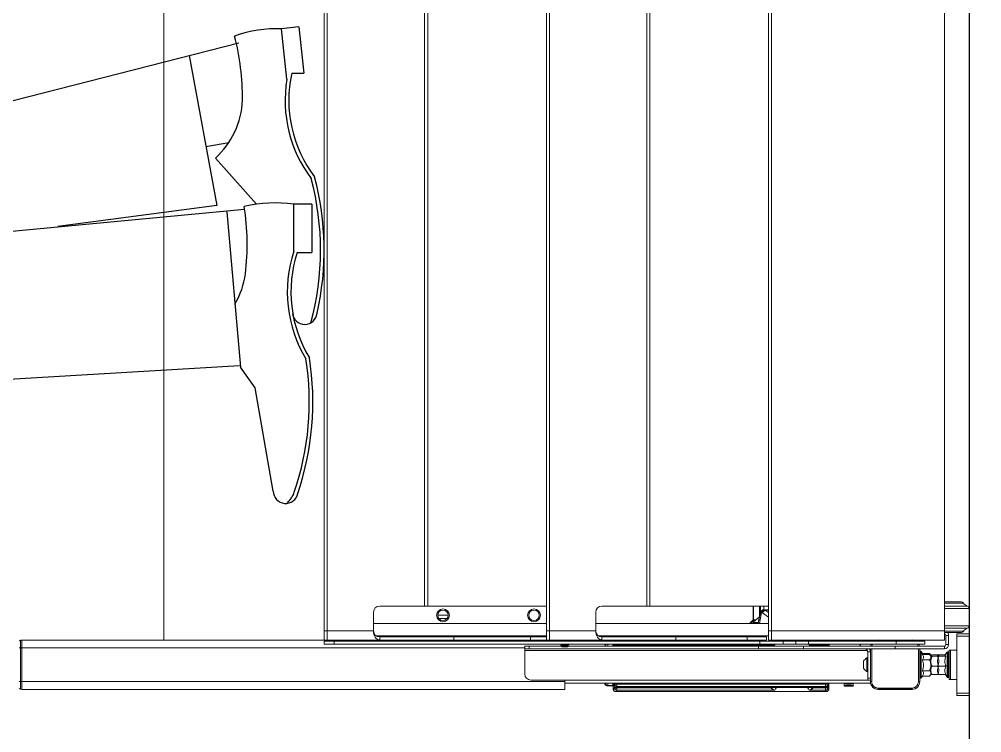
# Model space of a CAD drawing. Header units: millimetres. Extents: x -677815 to 476396, y -125373 to 39000.
# Drawn here: x 454062 to 455053, y -28846 to -28112 of the extents above; entities that cross this region are included whole.
import ezdxf

# ---------------------------------------------------------------- set-up
doc = ezdxf.new("R2010")
doc.units = ezdxf.units.MM
doc.layers.add('AM_BOR', color=4, linetype='Continuous', lineweight=25)
doc.layers.add('Xref Rapid Pick$0$AM_BOR', color=4, linetype='Continuous', lineweight=25)
doc.layers.add('Xref Rapid Pick$0$RCD_DETAILS', color=55, linetype='Continuous')

# ---------------------------------------------------------------- blocks, each defined once
blk = doc.blocks.new('Xref Rapid Pick$0$RP')
at = {"linetype": 'Continuous', "lineweight": 15}
for p, q in [((-457.57, 951.57), (-457.64, 950.23)), ((-449.69, 951.57), (-457.57, 951.57)), ((-449.69, 951.57), (-449.69, 952.77)), ((-449.69, 951.57), (-449.69, 950.23)), ((-414.73, 951.57), (-449.69, 951.57)), ((-414.73, 951.57), (-414.73, 952.77)), ((-414.73, 951.57), (-414.73, 950.23)), ((-406.86, 951.57), (-414.73, 951.57)), ((-406.86, 951.57), (-406.79, 950.23)), ((-457.64, 950.23), (-449.69, 950.23)), ((-457.64, 390.9), (-457.64, 950.23)), ((-449.69, 950.23), (-414.73, 950.23)), ((-449.69, 390.9), (-449.69, 950.23)), ((-414.73, 950.23), (-406.79, 950.23)), ((-414.73, 432.21), (-414.73, 950.23)), ((-406.79, 638.78), (-406.79, 950.23)), ((-406.79, 804.04), (406.79, 804.04)), ((-411.24, 638.78), (-408.06, 638.78)), ((-411.24, 628.61), (-411.24, 638.78)), ((-408.06, 638.78), (-408.06, 628.61)), ((-406.79, 635.6), (-406.79, 638.78)), ((-406.79, 638.78), (-397.25, 638.78)), ((-406.79, 635.6), (-397.25, 635.6)), ((-406.79, 581.58), (-406.79, 635.6)), ((-397.25, 638.78), (-397.25, 635.6)), ((-397.25, 638.78), (397.25, 638.78)), ((-397.25, 635.6), (-397.25, 587.93)), ((397.25, 635.6), (-397.25, 635.6)), ((-408.06, 628.61), (-411.24, 628.61)), ((-411.24, 628.61), (-411.24, 190.2)), ((-408.06, 628.61), (-408.06, 190.2)), ((-402.34, 585.39), (-402.34, 409.96)), ((-378.18, 587.93), (-397.25, 587.93)), ((-389.63, 587.93), (-389.63, 409.96)), ((-403.61, 581.58), (-406.79, 581.58)), ((-406.79, 505.31), (-406.79, 581.58)), ((-403.61, 505.31), (-403.61, 581.58)), ((-371.83, 535.29), (-371.83, 581.58)), ((371.83, 535.29), (-371.83, 535.29)), ((-371.83, 532.03), (-371.83, 535.29)), ((371.83, 532.03), (-371.83, 532.03)), ((-371.83, 409.96), (-371.83, 532.03)), ((-384.54, 520.75), (-384.54, 512.11)), ((-381.36, 521.79), (-381.36, 511.07)), ((-403.61, 505.31), (-406.79, 505.31)), ((-406.79, 505.31), (-406.79, 426.36)), ((-403.61, 505.31), (-403.61, 426.36)), ((-441.75, 432.21), (-417.48, 432.21)), ((-415.89, 432.21), (-417.48, 432.21)), ((-417.48, 432.21), (-417.48, 79.49)), ((-415.89, 432.21), (-413.14, 432.21)), ((-415.89, 432.21), (-415.89, 427.65)), ((-415.89, 427.65), (-413.14, 427.65)), ((-415.89, 427.65), (-415.89, 191.52)), ((-413.14, 432.21), (-413.14, 427.65)), ((-413.14, 427.65), (-413.14, 394.29)), ((-406.79, 426.36), (-403.61, 426.36)), ((-406.79, 409.96), (-406.79, 426.36)), ((-403.61, 426.36), (-403.61, 409.96)), ((-448.1, 79.02), (-448.1, 425.85)), ((-406.79, 406.79), (-406.79, 409.96)), ((-406.79, 409.96), (-397.25, 409.96)), ((-397.25, 406.79), (-406.79, 406.79)), ((-406.79, 352.76), (-406.79, 406.79)), ((-397.25, 409.96), (-397.25, 406.79)), ((-397.25, 409.96), (397.25, 409.96)), ((-397.25, 406.79), (397.25, 406.79)), ((-397.25, 406.79), (-397.25, 359.12)), ((-406.79, 402.02), (-408.06, 402.02)), ((-449.69, 390.9), (-457.64, 390.9)), ((-451.28, 390.9), (-451.28, 76.27)), ((-448.1, 390.9), (-449.69, 390.9)), ((-413.3, 394.29), (-413.78, 393.81)), ((-413.78, 387.98), (-413.78, 393.81)), ((-413.78, 387.98), (-413.66, 387.86)), ((-413.64, 387.88), (-413.56, 387.8)), ((-413.64, 387.88), (-413.64, 387.88)), ((-413.58, 387.78), (-412.86, 387.06)), ((-413.05, 393.93), (-413.24, 394.27)), ((-413.14, 387.35), (-413.14, 191.52)), ((-412.9, 393.95), (-413.06, 393.95)), ((-412.19, 394.87), (-412.37, 394.87)), ((-412.37, 387.84), (-412.19, 387.84)), ((-411.66, 386.92), (-411.48, 386.92)), ((-411.48, 393.95), (-411.65, 393.95)), ((-408.06, 379.77), (-406.79, 379.77)), ((-378.18, 359.12), (-397.25, 359.12)), ((-389.63, 359.12), (-389.63, 181.15)), ((-453.83, 342.18), (-453.83, 347.16)), ((-413.22, 349.09), (-412.25, 348.92)), ((-403.61, 352.76), (-406.79, 352.76)), ((-406.79, 276.49), (-406.79, 352.76)), ((-403.61, 276.49), (-403.61, 352.76)), ((-402.34, 356.57), (-402.34, 181.15)), ((-371.83, 306.48), (-371.83, 352.76)), ((-459.84, 121.64), (-459.84, 338.5)), ((-458.51, 174.72), (-458.51, 337.28)), ((-457.46, 341.07), (-454.67, 341.28)), ((-456.19, 337.26), (-456.17, 337.26)), ((-456.17, 337.26), (-455.73, 337.28)), ((-456.17, 178.71), (-456.17, 337.26)), ((-456.13, 339.84), (-454.83, 339.89)), ((-455.73, 338.03), (-455.73, 122.16)), ((-454.58, 122.41), (-454.58, 337.26)), ((-453.83, 342.18), (-453.85, 342.07)), ((-453.73, 346.49), (-453.73, 341.18)), ((-452.34, 339.74), (-453.37, 340.44)), ((-452.34, 339.74), (-452.95, 339.6)), ((-452.34, 339.74), (-451.28, 339.82)), ((-451.28, 337.34), (-452.34, 337.26)), ((-452.34, 122.41), (-452.34, 337.26)), ((-413.14, 339.93), (-412.08, 339.84)), ((-413.14, 337.36), (-412.08, 337.28)), ((-412.08, 339.84), (-411.24, 340.4)), ((-412.08, 339.84), (-411.24, 339.58)), ((-412.08, 174.72), (-412.08, 337.28)), ((-411.8, 341.43), (-411.24, 341.36)), ((-408.06, 341.16), (-407.83, 341.14)), ((-407.83, 341.14), (-408.06, 340.91)), ((-408.06, 325.97), (-406.79, 310.97)), ((371.83, 306.48), (-371.83, 306.48)), ((-371.83, 303.22), (-371.83, 306.48)), ((371.83, 303.22), (-371.83, 303.22)), ((-371.83, 181.15), (-371.83, 303.22)), ((-403.61, 276.49), (-406.79, 276.49)), ((-406.79, 276.49), (-406.79, 202.98)), ((-403.61, 276.49), (-403.61, 202.98)), ((-408.06, 199.33), (-406.79, 199.33)), ((-408.06, 198.43), (-406.79, 198.43)), ((-406.79, 202.98), (-403.61, 202.98)), ((-406.79, 183.11), (-406.79, 202.98)), ((-403.61, 202.98), (-403.61, 183.11)), ((-389.63, 200.63), (-385.86, 196.86)), ((-386.61, 196.76), (-389.63, 199.75)), ((-415.89, 191.52), (-413.14, 191.52)), ((-415.89, 191.52), (-415.89, 145.23)), ((-413.14, 191.52), (-413.14, 145.23)), ((-411.24, 190.2), (-408.06, 190.2)), ((-411.24, 166.05), (-411.24, 190.2)), ((-408.06, 196.61), (-406.79, 196.61)), ((-407.97, 194.76), (-408.06, 194.76)), ((-407.97, 190.87), (-408.06, 190.87)), ((-408.06, 190.2), (-408.06, 166.05)), ((-408.06, 190.01), (-408.06, 189.91)), ((-406.79, 189.87), (-408.06, 190.01)), ((-407.97, 194.76), (-407.97, 190.87)), ((-407.97, 194.76), (-406.79, 194.76)), ((-407.97, 190.87), (-406.79, 190.73)), ((-402.34, 194.76), (-403.61, 194.76)), ((-388.82, 196.86), (-389.63, 196.86)), ((-388.82, 196.65), (-389.63, 196.65)), ((-389.63, 191.84), (-388.82, 191.72)), ((-389.63, 191.75), (-378.55, 189.59)), ((-389.63, 190.38), (-378.54, 188.22)), ((-388.82, 196.65), (-388.82, 196.86)), ((-388.82, 191.72), (-388.82, 196.65)), ((-388.09, 196.65), (-382.95, 190.52)), ((-387.42, 195.84), (-386.74, 196.65)), ((-386.02, 196.65), (-386.02, 196.86)), ((-371.83, 196.86), (-386.02, 196.86)), ((-386.02, 196.65), (-386.02, 194.17)), ((-371.83, 196.65), (-386.02, 196.65)), ((-382.68, 190.46), (-371.83, 190.29)), ((-371.83, 190.15), (-382.66, 190.33)), ((-378.54, 188.22), (-378.5, 188.78)), ((-377.95, 189.37), (-371.83, 189.31)), ((-456.17, 178.71), (-455.99, 178.78)), ((-455.99, 178.78), (-455.73, 178.86)), ((-406.79, 183.11), (-403.61, 183.11)), ((-406.79, 177.97), (-406.79, 181.15)), ((-406.79, 181.15), (-397.25, 181.15)), ((-397.25, 181.15), (-397.25, 177.97)), ((-397.25, 181.15), (397.25, 181.15)), ((-383.32, 181.15), (-378.96, 187.2)), ((-378.96, 187.2), (-378.54, 188.22)), ((-376.25, 184.12), (-378.34, 181.15)), ((-375.76, 185.14), (-376.25, 184.12)), ((-376.12, 181.15), (-376.25, 184.12)), ((-375.72, 185.61), (-375.79, 186.16)), ((-375.76, 185.14), (-375.72, 185.58)), ((-375.73, 185.73), (-375.72, 185.64)), ((-375.46, 181.15), (-375.72, 185.73)), ((-375.72, 185.58), (-375.72, 185.64)), ((-375.72, 185.64), (-375.5, 181.15)), ((-375.71, 186.1), (-371.83, 186.07)), ((-455.78, 177.93), (-455.92, 177.88)), ((-412.08, 174.72), (-411.24, 175.98)), ((-411.24, 175.46), (-412.08, 174.72)), ((-411.24, 174.66), (-412.08, 174.72)), ((-406.79, 177.76), (-408.06, 177.86)), ((-406.79, 174.35), (-408.06, 174.44)), ((-397.25, 177.97), (-406.79, 177.97)), ((-406.79, 0), (-406.79, 177.97)), ((-397.25, 177.97), (397.25, 177.97)), ((-397.25, 177.97), (-397.25, 0)), ((-408.06, 166.05), (-411.24, 166.05)), ((-411.24, 166.05), (-411.24, 152.88)), ((-408.06, 166.05), (-408.06, 152.88)), ((-411.24, 152.88), (-408.06, 152.88)), ((-411.24, 140.12), (-411.24, 152.88)), ((-408.06, 152.88), (-408.06, 140.12)), ((-458.51, 122.41), (-458.51, 139.23)), ((-415.89, 145.23), (-413.14, 145.23)), ((-415.89, 145.23), (-415.89, 50.85)), ((-413.14, 145.23), (-413.14, 50.85)), ((-412.08, 139.23), (-411.24, 139.29)), ((-412.08, 122.41), (-412.08, 139.23)), ((-411.24, 137.97), (-412.08, 139.23)), ((-412.08, 139.23), (-411.24, 138.48)), ((-408.06, 140.12), (-411.24, 140.12)), ((-411.24, 140.12), (-411.24, 49.58)), ((-408.06, 140.12), (-408.06, 49.58)), ((-408.06, 139.51), (-406.79, 139.6)), ((-456.17, 122.41), (-456.17, 135.24)), ((-455.99, 135.17), (-456.17, 135.24)), ((-455.73, 135.09), (-455.99, 135.17)), ((-455.92, 136.07), (-455.78, 136.02)), ((-408.06, 136.09), (-406.79, 136.19)), ((-457.32, 119.04), (-457.29, 119.04)), ((-457.29, 119.04), (-457.29, 119.04)), ((-455.73, 122.41), (-456.17, 122.41)), ((-454.02, 119.8), (-455.97, 119.82)), ((-452.29, 119.92), (-453.15, 120.15)), ((-452.06, 119.44), (-452.43, 119.46)), ((-452.34, 122.41), (-451.28, 122.35)), ((-451.28, 119.86), (-452.29, 119.92)), ((-452.06, 119.43), (-451.24, 119.36)), ((-451.5, 118.93), (-451.16, 118.95)), ((-413.14, 122.35), (-412.08, 122.41)), ((-412.12, 119.82), (-413.14, 119.76)), ((-413.14, 119.26), (-412.37, 119.32)), ((-412.38, 119.34), (-412.01, 119.37)), ((-411.24, 120.06), (-412.12, 119.82)), ((-412.08, 122.41), (-411.24, 122.41)), ((-412.01, 119.36), (-411.24, 119.46)), ((-406.79, 121.28), (-408.06, 121.13)), ((-406.79, 119.33), (-408.06, 119.35)), ((-406.79, 119.97), (-407.94, 119.84)), ((-406.79, 119.68), (-407.94, 119.84)), ((-451.5, 118.93), (-451.5, 118.93)), ((-451.28, 118.91), (-451.5, 118.93)), ((-411.24, 118.54), (-413.14, 118.55)), ((-407.19, 118.54), (-408.06, 118.54)), ((-407.19, 118.54), (-406.79, 118.54)), ((-406.79, 118.54), (-407.19, 118.54)), ((-454.21, 94.32), (-454.21, 102.71)), ((-451.28, 103.22), (-453.7, 103.22)), ((-453.7, 103.22), (-453.7, 93.82)), ((-452.2, 101.1), (-452.2, 95.94)), ((-452.2, 101.06), (-452.2, 95.98)), ((-453.7, 93.82), (-451.28, 93.82)), ((-439.16, 79.81), (-439.16, 79.02)), ((-439.16, 79.81), (-432.21, 79.81)), ((-435.69, 83.24), (-432.21, 83.24)), ((-432.21, 83.24), (-428.73, 83.24)), ((-432.21, 79.81), (-425.26, 79.81)), ((-425.26, 79.02), (-425.26, 79.81)), ((-415.89, 80.96), (-416.1, 81.04)), ((-451.28, 76.27), (-449.69, 76.27)), ((-449.69, 76.27), (-415.89, 76.27)), ((-449.69, 76.2), (-449.69, 76.27)), ((-449.69, 74.93), (-449.69, 76.2)), ((-449.69, 76.2), (-415.89, 76.2)), ((-415.89, 74.93), (-449.69, 74.93)), ((-448.1, 76.27), (-448.1, 79.02)), ((-448.1, 79.02), (-446.24, 79.02)), ((-446.24, 79.02), (-446.24, 76.27)), ((-446.24, 79.02), (-419.07, 79.02)), ((-419.07, 76.27), (-419.07, 79.02)), ((-457.64, 33.37), (-457.64, 68.33)), ((-457.57, 68.33), (-457.64, 68.33)), ((-457.57, 33.37), (-457.57, 68.33)), ((-457.57, 68.33), (-456.3, 68.33)), ((-456.3, 68.33), (-456.3, 33.37)), ((-408.06, 68.33), (-406.86, 68.33)), ((-406.86, 68.33), (-406.86, 33.37)), ((-406.86, 68.33), (-406.79, 68.33)), ((-415.89, 50.85), (-415.89, 0)), ((-415.89, 50.85), (-413.14, 50.85)), ((-413.14, 50.85), (-413.14, 0)), ((-411.24, 49.58), (-408.06, 49.58)), ((-411.24, 20.22), (-411.24, 49.58)), ((-408.06, 49.58), (-408.06, 20.22)), ((-457.57, 33.37), (-457.64, 33.37)), ((-457.57, 33.37), (-456.3, 33.37)), ((-408.06, 33.37), (-406.86, 33.37)), ((-406.86, 33.37), (-406.79, 33.37)), ((-449.69, 25.49), (-449.69, 26.76)), ((-449.69, 26.76), (-415.89, 26.76)), ((-449.69, 25.49), (-449.69, 25.42)), ((-415.89, 25.49), (-449.69, 25.49)), ((-415.89, 25.42), (-449.69, 25.42)), ((-445.98, 25.17), (-445.98, 24.28)), ((-445.98, 25.17), (-419.79, 25.17)), ((-445.98, 24.28), (-419.79, 24.28)), ((-445.87, 24.08), (-443.9, 22.66)), ((-445.87, 24.08), (-419.9, 24.08)), ((-443.9, 15.31), (-443.9, 22.66)), ((-438.39, 15.31), (-438.39, 22.66)), ((-427.38, 15.31), (-427.38, 22.66)), ((-421.88, 22.66), (-419.9, 24.08)), ((-421.88, 15.31), (-421.88, 22.66)), ((-420.53, 22.66), (-418.55, 24.08)), ((-420.53, 15.31), (-420.53, 22.66)), ((-419.9, 24.08), (-418.55, 24.08)), ((-419.79, 24.28), (-419.79, 25.17)), ((-419.79, 25.17), (-418.44, 25.17)), ((-419.79, 24.28), (-418.44, 24.28)), ((-418.44, 24.28), (-418.44, 25.17)), ((-411.24, 20.22), (-408.06, 20.22)), ((-443.9, 15.31), (-442.42, 14.03)), ((-442.42, 14.03), (-441.14, 14.03)), ((-442.42, 12.76), (-442.42, 7.09)), ((-441.14, 14.03), (-432.89, 14.03)), ((-433.74, 12.76), (-433.74, 7.09)), ((-432.89, 14.03), (-425.97, 14.03)), ((-422.77, 14.03), (-425.97, 14.03)), ((-423.54, 12.76), (-423.54, 7.09)), ((-423.35, 14.03), (-421.88, 15.31)), ((-422.61, 14.03), (-422, 14.03)), ((-422, 14.03), (-420.53, 15.31)), ((-422, 12.76), (-422, 7.09)), ((-442.42, 5.86), (-442.42, -1.5)), ((-433.74, 5.86), (-433.74, -1.5)), ((-423.54, 5.86), (-423.54, -1.5)), ((-422, 5.86), (-422, -0.93)), ((-415.89, 0), (-413.14, 0)), ((-397.25, 0), (-406.79, 0)), ((-399.16, -17.38), (-399.16, 0)), ((-397.25, 0), (397.25, 0)), ((-394.65, -2.38), (-394.65, 0)), ((-392.21, 0), (-392.21, -25.42)), ((-374.33, -25.42), (-374.33, 0)), ((-371.89, 0), (-371.89, -23.59)), ((-368.7, -19.62), (-368.7, 0)), ((-367.38, 0), (-367.38, -17.38)), ((-447.31, -4.77), (-447.31, -6.36)), ((-447.31, -4.77), (-417.12, -4.77)), ((-447.31, -6.36), (-447.31, -12.71)), ((-447.31, -6.36), (-417.12, -6.36)), ((-445.3, -3.12), (-445.3, -4)), ((-419.12, -3.12), (-445.3, -3.12)), ((-419.12, -4), (-445.3, -4)), ((-442.42, -0.93), (-445.2, -2.91)), ((-419.22, -2.91), (-445.2, -2.91)), ((-419.37, -4.26), (-445.05, -4.26)), ((-438.57, -4.26), (-438.57, -4.77)), ((-425.85, -4.77), (-425.85, -4.26)), ((-419.22, -2.91), (-422.54, -0.54)), ((-419.12, -4), (-419.12, -3.12)), ((-417.12, -6.36), (-417.12, -4.77)), ((-417.12, -12.71), (-417.12, -6.36)), ((-411.55, -1.59), (-411.55, -4.33)), ((-402.02, -1.59), (-411.55, -1.59)), ((-402.02, -4.33), (-411.55, -4.33)), ((-402.02, -1.59), (-402.02, -4.33)), ((-397.84, -0.13), (-397.84, -19.62)), ((-394.65, -23.59), (-394.65, -2.38)), ((-463.99, -25.42), (-463.99, -12.71)), ((-463.99, -12.71), (-461.45, -12.71)), ((-461.45, -12.71), (-461.45, -25.42)), ((-461.45, -12.71), (-402.97, -12.71)), ((-402.97, -25.42), (-402.97, -12.71)), ((-402.97, -12.71), (-400.43, -12.71)), ((-400.43, -12.71), (-400.43, -25.42)), ((-461.45, -25.42), (-463.99, -25.42)), ((-461.45, -25.42), (-402.97, -25.42)), ((-400.43, -25.42), (-402.97, -25.42)), ((-392.21, -25.42), (-374.33, -25.42))]:
    blk.add_line(p, q, dxfattribs=at)
at = {"linetype": 'Continuous', "lineweight": 15, "flags": 128}
for points in [[(-413.14, 87.28), (-412.92, 87.15), (-411.24, 85.93)], [(-413.14, 76.11), (-411.69, 75.67), (-411.24, 75.46)], [(-411.24, 75.46), (-411.69, 75.67), (-413.14, 76.11)], [(-413.14, 76.04), (-411.72, 75.6), (-411.24, 75.38)], [(-411.24, 73.93), (-412.2, 74.43), (-413.14, 74.74)], [(-413.14, 26.96), (-412.2, 27.27), (-411.24, 27.76)], [(-411.24, 26.31), (-411.72, 26.09), (-413.14, 25.66)], [(-411.24, 26.23), (-411.69, 26.03), (-413.14, 25.58)], [(-413.14, 25.58), (-411.69, 26.03), (-411.24, 26.23)]]:
    blk.add_lwpolyline(points, dxfattribs=at)
at = {"linetype": 'Continuous', "lineweight": 15}
for centre, radius in [((-381.36, 516.43), 6.61), ((-381.36, 516.43), 5.36), ((-381.36, 422.68), 6.61), ((-381.36, 422.68), 5.36)]:
    blk.add_circle(centre, radius, dxfattribs=at)
for centre, radius, start, end in [((-456.3, 951.5), 1.27, 90, 177), ((-408.13, 951.5), 1.27, 3, 90), ((-397.25, 581.58), 6.36, 90, 180), ((-378.18, 581.58), 6.36, 0, 90), ((-441.75, 425.85), 6.36, 90, 180), ((-397.25, 352.76), 6.36, 90, 180), ((-378.18, 352.76), 6.36, 0, 90), ((-451.23, 346.49), 2.5, 91.99996, 180.03383), ((-453.23, 338.02), 2.5, 115.38866, 181.98607), ((-2897.15, 108.93), 2501.12, 4.06684, 4.45862), ((-403.68, 196.33), 2.1, 50.17266, 87.95329), ((-404.18, 196.33), 2.1, 28.52949, 74.10892), ((-388.55, 196.26), 0.601, 40, 90), ((-386.28, 196.26), 0.601, 90, 140), ((-458.94, 177.44), 3.05, 8.14795, 24.54724), ((-458.94, 136.51), 3.04, 335.45267, 351.8521), ((-407.19, 2621.02), 2502.48, 268.85278, 268.98536), ((-453.7, 102.71), 0.508, 90, 180), ((-450.23, 100.79), 1.99, 121.73453, 171.13375), ((-451.95, 101.06), 0.254, 171.13375, 180), ((-453.7, 94.32), 0.508, 180, 270), ((-451.95, 95.98), 0.254, 180, 188.86625), ((-450.23, 96.24), 1.99, 188.86625, 238.26547), ((-432.21, 76.24), 7.81, 116.41633, 152.84574), ((-432.21, 76.24), 7.81, 27.15426, 63.58367), ((-419.07, 82.2), 3.18, 338.74876, 0), ((-419.5, 76.27), 12.71, 0, 25.84193), ((-449.69, 68.33), 7.95, 90, 180), ((-449.69, 68.33), 7.87, 90, 180), ((-449.69, 68.33), 6.61, 90, 180), ((-414.73, 68.33), 7.95, 0, 32.85988), ((-414.73, 68.33), 7.87, 0, 32.06156), ((-449.69, 33.37), 7.95, 180, 270), ((-449.69, 33.37), 7.87, 180, 270), ((-449.69, 33.37), 6.61, 180, 270), ((-414.73, 33.37), 7.95, 327.14012, 0), ((-414.73, 33.37), 7.87, 327.93844, 0), ((-445.73, 25.17), 0.254, 90, 180), ((-445.73, 24.28), 0.254, 180, 234.46232), ((-420.05, 25.17), 0.254, 0, 90), ((-420.05, 24.28), 0.254, 305.53768, 0), ((-418.7, 25.17), 0.254, 0, 90), ((-418.7, 24.28), 0.254, 305.53768, 0), ((-411.55, 0), 4.33, 180, 270), ((-411.55, 0), 1.59, 180, 270), ((-402.02, 0), 1.59, 270, 0), ((-445.05, -3.12), 0.254, 125.53768, 180), ((-445.05, -4), 0.254, 180, 270), ((-419.37, -4), 0.254, 270, 0), ((-419.37, -3.12), 0.254, 0, 54.46232), ((-402.02, 0), 4.33, 270, 311.28645), ((-396.62, -17.38), 2.54, 180, 241.3297), ((-401.01, -25.42), 6.62, 16.10847, 61.3297), ((-365.53, -25.42), 6.62, 118.6703, 163.89153), ((-369.92, -17.38), 2.54, 298.6703, 0), ((-392.21, -22.88), 2.54, 196.10847, 270), ((-374.33, -22.88), 2.54, 270, 343.89153)]:
    blk.add_arc(centre, radius, start, end, dxfattribs=at)
for centre in [(-397.25, 581.58), (-397.25, 352.76)]:
    blk.add_ellipse(centre, major_axis=(9.53, 0), ratio=0.666667, start_param=1.570796, end_param=3.141593, dxfattribs=at)
for points, knots in [([(-412.83, 387.09), (-412.84, 387.09), (-412.86, 387.09), (-412.91, 387.57), (-412.95, 388.42), (-413, 389.56), (-413.05, 390.82), (-413.1, 392.05), (-413.15, 393.12), (-413.2, 393.89), (-413.24, 394.3), (-413.27, 394.28), (-413.28, 394.26)], [0, 0, 0, 0, 0.061545, 0.175417, 0.2877, 0.399293, 0.508273, 0.617343, 0.723241, 0.828965, 0.93258, 1, 1, 1, 1]), ([(-413.05, 393.89), (-413.03, 393.85), (-412.98, 393.76), (-412.9, 393.1), (-412.81, 392.1), (-412.72, 390.9), (-412.63, 389.69), (-412.54, 388.69), (-412.47, 388.06), (-412.42, 387.98), (-412.41, 387.95)], [0, 0, 0, 0, 0.098077, 0.235669, 0.37326, 0.510852, 0.648443, 0.786034, 0.923626, 1, 1, 1, 1]), ([(-412.94, 386.99), (-412.85, 387.14), (-412.67, 387.44), (-412.49, 387.74), (-412.4, 387.89)], [0, 0, 0, 0, 0.500054, 1, 1, 1, 1]), ([(-412.39, 394.85), (-412.48, 394.7), (-412.65, 394.4), (-412.82, 394.1), (-412.91, 393.95)], [0, 0, 0, 0, 0.513044, 1, 1, 1, 1]), ([(-412.9, 393.95), (-412.87, 393.91), (-412.81, 393.81), (-412.72, 393.11), (-412.63, 392.1), (-412.54, 390.9), (-412.45, 389.7), (-412.37, 388.67), (-412.28, 388.03), (-412.22, 387.76), (-412.18, 387.86), (-412.18, 387.87)], [0, 0, 0, 0, 0.123063, 0.246145, 0.369227, 0.492308, 0.61539, 0.738472, 0.861554, 0.984636, 1, 1, 1, 1]), ([(-412.39, 394.79), (-412.38, 394.82), (-412.34, 394.97), (-412.28, 394.63), (-412.19, 393.79), (-412.1, 392.45), (-412.01, 390.9), (-411.92, 389.34), (-411.84, 388.01), (-411.75, 387.17), (-411.68, 386.82), (-411.65, 386.95), (-411.65, 386.97)], [0, 0, 0, 0, 0.030087, 0.148906, 0.267724, 0.386543, 0.505362, 0.62418, 0.742999, 0.861818, 0.980636, 1, 1, 1, 1]), ([(-412.18, 387.85), (-412.09, 387.69), (-411.91, 387.39), (-411.73, 387.08), (-411.65, 386.93)], [0, 0, 0, 0, 0.499933, 1, 1, 1, 1]), ([(-411.63, 393.93), (-411.72, 394.08), (-411.9, 394.39), (-412.08, 394.7), (-412.17, 394.85)], [0, 0, 0, 0, 0.499683, 1, 1, 1, 1]), ([(-412.17, 394.8), (-412.15, 394.75), (-412.09, 394.64), (-412.01, 393.77), (-411.92, 392.46), (-411.84, 390.9), (-411.75, 389.34), (-411.66, 388.02), (-411.57, 387.1), (-411.51, 386.98), (-411.48, 386.92)], [0, 0, 0, 0, 0.09935, 0.228014, 0.356678, 0.485343, 0.614007, 0.742671, 0.871336, 1, 1, 1, 1]), ([(-411.63, 393.89), (-411.61, 393.85), (-411.56, 393.76), (-411.48, 393.1), (-411.39, 392.1), (-411.31, 390.97), (-411.26, 390.27), (-411.24, 389.96)], [0, 0, 0, 0, 0.157954, 0.379545, 0.601136, 0.822727, 1, 1, 1, 1]), ([(-411.52, 386.99), (-411.44, 387.14), (-411.34, 387.3), (-411.24, 387.46), (-411.24, 387.48)], [0, 0, 0, 0, 0.924058, 1, 1, 1, 1]), ([(-411.24, 394.4), (-411.24, 394.4), (-411.32, 394.25), (-411.41, 394.1), (-411.5, 393.95)], [0, 0, 0, 0, 0.0242, 1, 1, 1, 1]), ([(-411.48, 393.95), (-411.45, 393.9), (-411.39, 393.81), (-411.31, 393.17), (-411.26, 392.54), (-411.24, 392.26)], [0, 0, 0, 0, 0.357107, 0.71427, 1, 1, 1, 1]), ([(-453.83, 347.16), (-453.8, 347.45), (-453.74, 348.04), (-453.3, 348.82), (-452.63, 349.41), (-451.9, 349.72), (-451.42, 349.75), (-451.23, 349.76)], [0, 0, 0, 0, 0.214732, 0.429464, 0.644174, 0.858802, 1, 1, 1, 1]), ([(-453.3, 348.66), (-453.45, 348.43), (-453.71, 348.02), (-453.59, 347.59), (-453.53, 347.41)], [0, 0, 0, 0, 0.573383, 1, 1, 1, 1]), ([(-411.24, 348.16), (-411.34, 348.29), (-411.6, 348.62), (-413.43, 349.46), (-412.25, 348.87), (-412.96, 348.95), (-413.14, 348.97)], [0, 0, 0, 0, 0.073357, 0.192772, 0.787955, 1, 1, 1, 1]), ([(-413.2, 349.76), (-412.9, 349.73), (-412.32, 349.67), (-411.63, 349.31), (-411.34, 348.95), (-411.24, 348.82)], [0, 0, 0, 0, 0.388555, 0.777104, 1, 1, 1, 1]), ([(-459.84, 338.5), (-459.81, 338.79), (-459.76, 339.37), (-459.31, 340.15), (-458.66, 340.73), (-457.99, 341.01), (-457.59, 341.06), (-457.46, 341.07)], [0, 0, 0, 0, 0.225921, 0.451848, 0.677647, 0.903407, 1, 1, 1, 1]), ([(-459.84, 338.5), (-459.7, 338.37), (-459.41, 338.11), (-458.81, 337.55), (-458.51, 337.28)], [0, 0, 0, 0, 0.499924, 1, 1, 1, 1]), ([(-458.51, 337.28), (-458.48, 337.58), (-458.4, 338.22), (-457.86, 339.06), (-457.07, 339.66), (-456.43, 339.78), (-456.13, 339.84)], [0, 0, 0, 0, 0.2412866, 0.5001946, 0.7589947, 1, 1, 1, 1]), ([(-458.51, 337.28), (-458.5, 337.3), (-458.49, 337.35), (-458.42, 337.38), (-458.24, 337.42), (-457.8, 337.44), (-457.11, 337.42), (-456.55, 337.37), (-456.29, 337.32), (-456.22, 337.29), (-456.19, 337.27), (-456.19, 337.26), (-456.19, 337.26)], [0, 0, 0, 0, 0.048281, 0.132066, 0.247988, 0.495886, 0.76455, 0.930768, 0.976677, 0.990798, 0.995911, 1, 1, 1, 1]), ([(-457.46, 341.07), (-457.37, 340.99), (-457.19, 340.82), (-456.75, 340.41), (-456.34, 340.03), (-456.13, 339.84)], [0, 0, 0, 0, 0.327085, 0.664654, 1, 1, 1, 1]), ([(-456.13, 339.84), (-456.16, 339.77), (-456.21, 339.63), (-456.24, 339.02), (-456.24, 338.21), (-456.2, 337.57), (-456.19, 337.26)], [0, 0, 0, 0, 0.2621404, 0.4998664, 0.7503956, 1, 1, 1, 1]), ([(-454.58, 337.26), (-455.03, 337.55), (-455.71, 338.01), (-455.64, 337.96), (-455.61, 337.94)], [0, 0, 0, 0, 0.656195, 1, 1, 1, 1]), ([(-454.67, 341.28), (-454.57, 341.3), (-454.37, 341.33), (-454.11, 341.5), (-453.92, 341.75), (-453.84, 341.99), (-453.83, 342.13), (-453.83, 342.18)], [0, 0, 0, 0, 0.224454, 0.448904, 0.673441, 0.898121, 1, 1, 1, 1]), ([(-453.76, 341.06), (-453.91, 341.08), (-454.28, 341.12), (-454.6, 341.2), (-454.65, 341.25), (-454.67, 341.28)], [0, 0, 0, 0, 0.273856, 0.624387, 1, 1, 1, 1]), ([(-452.34, 337.26), (-452.62, 337.26), (-453.19, 337.26), (-453.9, 337.26), (-454.42, 337.26), (-454.53, 337.26), (-454.58, 337.26)], [0, 0, 0, 0, 0.249999, 0.499999, 0.75, 1, 1, 1, 1]), ([(-454.3, 340.28), (-454.3, 340.28), (-454.17, 340.32), (-454.08, 340.42), (-453.99, 340.52)], [0, 0, 0, 0, 0.022871, 1, 1, 1, 1]), ([(-453.37, 340.44), (-453.64, 340.41), (-454.19, 340.35), (-454.26, 340.3), (-454.3, 340.28)], [0, 0, 0, 0, 0.492649, 1, 1, 1, 1]), ([(-454, 340.42), (-454.01, 340.4), (-454.04, 340.35), (-453.91, 340.38), (-453.81, 340.4)], [0, 0, 0, 0, 0.260324, 1, 1, 1, 1]), ([(-453.73, 341.2), (-453.74, 341.07), (-453.76, 340.82), (-453.91, 340.62), (-453.99, 340.52)], [0, 0, 0, 0, 0.482317, 1, 1, 1, 1]), ([(-451.28, 346.57), (-451.6, 346.56), (-452.6, 346.53), (-453.39, 346.5), (-453.86, 346.49), (-453.73, 346.49), (-453.73, 346.49)], [0, 0, 0, 0, 0.193525, 0.602296, 0.999837, 1, 1, 1, 1]), ([(-453.73, 341.19), (-453.73, 341.19), (-453.72, 341.19), (-453.69, 341.2), (-453.63, 341.23), (-453.55, 341.25), (-453.46, 341.28), (-453.34, 341.31), (-453.22, 341.34), (-452.97, 341.4), (-452.71, 341.42), (-452.53, 341.43)], [0, 0, 0, 0, 0.09554, 0.196706, 0.294471, 0.391929, 0.499151, 0.541938, 0.660807, 0.749383, 1, 1, 1, 1]), ([(-453.37, 340.44), (-453.26, 340.46), (-453.03, 340.51), (-452.75, 340.75), (-452.56, 341.07), (-452.54, 341.31), (-452.53, 341.43)], [0, 0, 0, 0, 0.241372, 0.499991, 0.758616, 1, 1, 1, 1]), ([(-451.28, 340.51), (-451.53, 340.5), (-452.41, 340.47), (-452.97, 340.45), (-453.37, 340.44)], [0, 0, 0, 0, 0.282155, 1, 1, 1, 1]), ([(-452.53, 341.43), (-452.18, 341.45), (-451.84, 341.46), (-451.28, 341.48), (-451.28, 341.48)], [0, 0, 0, 0, 0.9927162, 1, 1, 1, 1]), ([(-411.24, 346.51), (-411.48, 346.52), (-411.89, 346.53), (-412.79, 346.56), (-413.14, 346.57)], [0, 0, 0, 0, 0.6064747, 1, 1, 1, 1]), ([(-413.14, 341.48), (-413.11, 341.48), (-412.52, 341.46), (-412.15, 341.45), (-411.8, 341.43)], [0, 0, 0, 0, 0.0513588, 1, 1, 1, 1]), ([(-411.24, 340.54), (-411.59, 340.56), (-412.09, 340.57), (-412.89, 340.6), (-413.14, 340.61)], [0, 0, 0, 0, 0.688796, 1, 1, 1, 1]), ([(-412.08, 337.28), (-412.05, 337.58), (-412, 338.22), (-411.98, 339.06), (-412, 339.66), (-412.05, 339.78), (-412.08, 339.84)], [0, 0, 0, 0, 0.241287, 0.500195, 0.758995, 1, 1, 1, 1]), ([(-412.08, 337.28), (-412.02, 337.3), (-411.88, 337.35), (-411.58, 337.38), (-411.36, 337.4), (-411.24, 337.41)], [0, 0, 0, 0, 0.195347, 0.534348, 1, 1, 1, 1]), ([(-411.24, 340.6), (-411.27, 340.6), (-411.4, 340.64), (-411.6, 340.82), (-411.77, 341.11), (-411.79, 341.33), (-411.8, 341.43)], [0, 0, 0, 0, 0.093285, 0.403415, 0.712464, 1, 1, 1, 1]), ([(-408.06, 339.57), (-407.85, 339.44), (-407.37, 339.16), (-406.92, 338.55), (-406.82, 338.1), (-406.79, 337.94)], [0, 0, 0, 0, 0.345706, 0.779505, 1, 1, 1, 1]), ([(-406.79, 337.64), (-406.8, 337.65), (-406.87, 337.68), (-407.12, 337.66), (-407.52, 337.63), (-407.83, 337.59), (-408.02, 337.56), (-408.06, 337.55)], [0, 0, 0, 0, 0.078403, 0.438912, 0.693709, 0.943347, 1, 1, 1, 1]), ([(-407.83, 341.14), (-407.53, 341.11), (-407.15, 341.06), (-406.85, 340.85), (-406.79, 340.8)], [0, 0, 0, 0, 0.783978, 1, 1, 1, 1]), ([(-454.97, 336.86), (-454.93, 336.81), (-454.86, 336.72), (-454.75, 335.98), (-454.66, 334.91), (-454.61, 333.57), (-454.6, 332.13), (-454.64, 330.75), (-454.72, 329.58), (-454.82, 328.75), (-454.91, 328.45), (-455, 328.4), (-455.08, 328.58), (-455.17, 329.28), (-455.23, 330.36), (-455.26, 331.7), (-455.27, 333.14), (-455.24, 334.52), (-455.19, 335.7), (-455.11, 336.52), (-455.03, 336.84), (-454.98, 336.86), (-454.97, 336.86)], [0, 0, 0, 0, 0.053921, 0.107843, 0.161723, 0.215428, 0.268924, 0.322306, 0.375746, 0.429376, 0.483205, 0.499704, 0.553536, 0.607372, 0.661116, 0.714741, 0.768289, 0.821806, 0.875337, 0.928928, 0.982624, 1, 1, 1, 1]), ([(-403.61, 301.45), (-403.41, 298.91), (-403.02, 293.95), (-402.61, 288.3), (-402.39, 285.18), (-402.34, 284.49)], [0, 0, 0, 0, 0.448327, 0.878617, 1, 1, 1, 1]), ([(-403.61, 268), (-403.17, 262.18), (-402.69, 255.66), (-402.37, 249.14), (-402.34, 248.45)], [0, 0, 0, 0, 0.893781, 1, 1, 1, 1]), ([(-454.61, 223.04), (-454.61, 222.56), (-454.62, 221.62), (-454.69, 220.36), (-454.78, 219.4), (-454.9, 218.84), (-455.01, 218.76), (-455.11, 219.17), (-455.19, 220.01), (-455.25, 221.19), (-455.26, 222.27), (-455.27, 223.36), (-455.26, 224.46), (-455.21, 225.72), (-455.14, 226.68), (-455.05, 227.23), (-454.93, 227.31), (-454.82, 226.91), (-454.71, 226.06), (-454.64, 224.88), (-454.61, 223.8), (-454.61, 223.18), (-454.61, 223.04)], [0, 0, 0, 0, 0.05344, 0.106875, 0.160429, 0.214194, 0.268102, 0.322023, 0.37585, 0.42955, 0.483144, 0.500001, 0.553533, 0.607065, 0.66063, 0.714285, 0.768065, 0.821959, 0.875887, 0.92972, 0.983354, 1, 1, 1, 1]), ([(-403.79, 199.33), (-403.38, 199.31), (-402.85, 199.28), (-402.44, 198.98), (-402.34, 198.9)], [0, 0, 0, 0, 0.758693, 1, 1, 1, 1]), ([(-408.06, 196.61), (-408.04, 196.5), (-408.02, 196.29), (-407.99, 195.83), (-407.98, 195.31), (-407.98, 194.94), (-407.97, 194.76)], [0, 0, 0, 0, 0.259483, 0.512598, 0.759413, 1, 1, 1, 1]), ([(-408.01, 190.48), (-408.01, 190.53), (-408, 190.65), (-407.98, 190.78), (-407.97, 190.87)], [0, 0, 0, 0, 0.374498, 1, 1, 1, 1]), ([(-403.61, 196.51), (-403.53, 196.5), (-403.18, 196.45), (-402.69, 196.13), (-402.45, 195.76), (-402.34, 195.59)], [0, 0, 0, 0, 0.1370766, 0.6188906, 1, 1, 1, 1]), ([(-403.61, 190.39), (-403.53, 190.39), (-403.31, 190.38), (-402.99, 190.41), (-402.67, 190.48), (-402.45, 190.56), (-402.37, 190.63), (-402.34, 190.65)], [0, 0, 0, 0, 0.148698, 0.392091, 0.640768, 0.879891, 1, 1, 1, 1]), ([(-402.34, 189.6), (-402.44, 189.59), (-402.7, 189.55), (-403.12, 189.52), (-403.46, 189.55), (-403.61, 189.56)], [0, 0, 0, 0, 0.2887178, 0.6956865, 1, 1, 1, 1]), ([(-388.55, 196.86), (-388.55, 196.86), (-388.56, 196.86), (-388.58, 196.86), (-388.63, 196.86), (-388.7, 196.86), (-388.76, 196.86), (-388.8, 196.86), (-388.82, 196.86)], [0, 0, 0, 0, 0.1336244, 0.2556126, 0.492764, 0.7336258, 0.8622306, 1, 1, 1, 1]), ([(-388.82, 196.65), (-388.77, 196.65), (-388.68, 196.65), (-388.49, 196.65), (-388.29, 196.65), (-388.16, 196.65), (-388.1, 196.65), (-388.09, 196.65), (-388.09, 196.65)], [0, 0, 0, 0, 0.123236, 0.252768, 0.499974, 0.747096, 0.876644, 1, 1, 1, 1]), ([(-388.82, 191.72), (-388.51, 191.66), (-387.8, 191.53), (-386.73, 191.32), (-385.68, 191.11), (-384.75, 190.92), (-383.99, 190.76), (-383.4, 190.63), (-383.03, 190.54), (-382.97, 190.52), (-382.95, 190.52)], [0, 0, 0, 0, 0.108308, 0.249598, 0.374652, 0.499735, 0.630978, 0.750005, 0.877774, 1, 1, 1, 1]), ([(-386.74, 196.65), (-386.74, 196.65), (-386.74, 196.65), (-386.68, 196.65), (-386.54, 196.65), (-386.34, 196.65), (-386.16, 196.65), (-386.06, 196.65), (-386.02, 196.65)], [0, 0, 0, 0, 0.123236, 0.252768, 0.499974, 0.747096, 0.876644, 1, 1, 1, 1]), ([(-386.02, 196.86), (-386.04, 196.86), (-386.07, 196.86), (-386.14, 196.86), (-386.21, 196.86), (-386.26, 196.86), (-386.28, 196.86), (-386.28, 196.86), (-386.28, 196.86)], [0, 0, 0, 0, 0.133624, 0.255613, 0.492764, 0.733626, 0.862231, 1, 1, 1, 1]), ([(-375.79, 186.15), (-375.81, 186.32), (-375.84, 186.66), (-376.11, 187.67), (-376.8, 188.66), (-377.7, 189.31), (-378.29, 189.49), (-378.58, 189.58)], [0, 0, 0, 0, 0.2444853, 0.4763002, 0.7243491, 0.8597898, 1, 1, 1, 1]), ([(-378.5, 188.78), (-378.51, 189.02), (-378.53, 189.49), (-378.55, 189.55), (-378.55, 189.59)], [0, 0, 0, 0, 0.500376, 1, 1, 1, 1]), ([(-378.55, 189.59), (-378.23, 189.51), (-377.75, 189.38), (-377.39, 189.06), (-377.27, 188.95)], [0, 0, 0, 0, 0.666971, 1, 1, 1, 1]), ([(-378.5, 188.78), (-378.14, 188.67), (-377.41, 188.45), (-376.52, 187.7), (-375.89, 186.74), (-375.78, 186), (-375.72, 185.64)], [0, 0, 0, 0, 0.243375, 0.5, 0.756625, 1, 1, 1, 1]), ([(-376.98, 188.72), (-376.85, 188.63), (-376.41, 188.3), (-375.96, 187.46), (-375.83, 186.71), (-375.77, 186.35)], [0, 0, 0, 0, 0.1661102, 0.5939372, 1, 1, 1, 1]), ([(-458.51, 174.72), (-458.44, 175.23), (-458.31, 176.16), (-457.7, 177.33), (-456.99, 178.19), (-456.43, 178.55), (-456.17, 178.71)], [0, 0, 0, 0, 0.34119, 0.626244, 0.830887, 1, 1, 1, 1]), ([(-455.99, 178.78), (-455.95, 178.68), (-455.89, 178.47), (-455.81, 178.2), (-455.77, 178), (-455.78, 177.95), (-455.78, 177.93)], [0, 0, 0, 0, 0.241634, 0.499991, 0.7583529, 1, 1, 1, 1]), ([(-378.96, 187.2), (-378.79, 187.15), (-378.54, 187.07), (-378.26, 186.93), (-378.12, 186.86), (-378.05, 186.82), (-378.01, 186.8), (-377.99, 186.79), (-377.99, 186.78), (-377.98, 186.78), (-377.98, 186.78), (-377.98, 186.78), (-377.98, 186.78), (-377.98, 186.78), (-377.98, 186.78), (-377.98, 186.78), (-377.98, 186.78), (-377.66, 186.58), (-377.08, 186.09), (-376.47, 185.15), (-376.32, 184.46), (-376.25, 184.12)], [0, 0, 0, 0, 0.120819, 0.182949, 0.214373, 0.230166, 0.23808, 0.242042, 0.244024, 0.245016, 0.245511, 0.245759, 0.245883, 0.245945, 0.245976, 0.245992, 0.245999, 0.246003, 0.502413, 0.757609, 1, 1, 1, 1]), ([(-378.54, 188.22), (-378.18, 188.11), (-377.46, 187.88), (-376.58, 187.14), (-375.95, 186.2), (-375.82, 185.49), (-375.76, 185.14)], [0, 0, 0, 0, 0.244116, 0.500758, 0.756993, 1, 1, 1, 1]), ([(-375.77, 186.35), (-375.77, 186.32), (-375.76, 186.27), (-375.74, 185.9), (-375.73, 185.73)], [0, 0, 0, 0, 0.544133, 1, 1, 1, 1]), ([(-455.92, 177.88), (-456.13, 177.79), (-456.53, 177.61), (-457.21, 177.14), (-457.85, 176.48), (-458.34, 175.61), (-458.45, 175.02), (-458.51, 174.72)], [0, 0, 0, 0, 0.12401, 0.248403, 0.497626, 0.748427, 1, 1, 1, 1]), ([(-455.73, 172.9), (-456.2, 173.24), (-457.33, 174.06), (-458.07, 174.47), (-458.51, 174.72)], [0, 0, 0, 0, 0.407003, 1, 1, 1, 1]), ([(-458.51, 139.23), (-458.07, 139.47), (-457.33, 139.89), (-456.2, 140.71), (-455.73, 141.05)], [0, 0, 0, 0, 0.592896, 1, 1, 1, 1]), ([(-458.51, 139.23), (-458.43, 138.83), (-458.27, 138.12), (-457.62, 137.19), (-456.85, 136.5), (-456.21, 136.21), (-455.92, 136.07)], [0, 0, 0, 0, 0.335854, 0.605131, 0.820339, 1, 1, 1, 1]), ([(-456.17, 135.24), (-456.41, 135.39), (-456.98, 135.75), (-457.69, 136.61), (-458.31, 137.79), (-458.44, 138.72), (-458.51, 139.23)], [0, 0, 0, 0, 0.161115, 0.375367, 0.659741, 1, 1, 1, 1]), ([(-455.78, 136.02), (-455.78, 136), (-455.77, 135.95), (-455.81, 135.75), (-455.89, 135.48), (-455.95, 135.27), (-455.99, 135.17)], [0, 0, 0, 0, 0.241643, 0.5, 0.758358, 1, 1, 1, 1]), ([(-454.61, 127.45), (-454.61, 126.97), (-454.62, 126.03), (-454.69, 124.77), (-454.78, 123.81), (-454.9, 123.25), (-455.01, 123.17), (-455.11, 123.58), (-455.19, 124.42), (-455.25, 125.6), (-455.26, 126.68), (-455.27, 127.77), (-455.26, 128.87), (-455.21, 130.13), (-455.14, 131.09), (-455.05, 131.64), (-454.93, 131.72), (-454.82, 131.31), (-454.71, 130.47), (-454.64, 129.29), (-454.61, 128.21), (-454.61, 127.59), (-454.61, 127.45)], [0, 0, 0, 0, 0.0534398, 0.1068754, 0.1604292, 0.2141943, 0.2681023, 0.3220225, 0.3758503, 0.4295503, 0.4831443, 0.5000012, 0.5535334, 0.6070646, 0.6606299, 0.7142854, 0.768065, 0.8219588, 0.8758874, 0.9297204, 0.9833538, 1, 1, 1, 1]), ([(-408.06, 131.87), (-408.04, 131.79), (-407.72, 130.25), (-407.67, 127.81), (-407.95, 125.47), (-408.06, 124.58)], [0, 0, 0, 0, 0.032131, 0.633972, 1, 1, 1, 1]), ([(-459.84, 121.64), (-459.7, 121.67), (-459.41, 121.73), (-458.81, 122.19), (-458.51, 122.41)], [0, 0, 0, 0, 0.499469, 1, 1, 1, 1]), ([(-457.29, 119.04), (-457.58, 119.07), (-458.17, 119.14), (-458.94, 119.61), (-459.51, 120.28), (-459.8, 121), (-459.83, 121.47), (-459.84, 121.64)], [0, 0, 0, 0, 0.217589, 0.43518, 0.652713, 0.870125, 1, 1, 1, 1]), ([(-455.97, 119.82), (-456.29, 119.86), (-456.75, 119.92), (-457.35, 120.24), (-457.74, 120.56), (-458.09, 120.98), (-458.42, 121.58), (-458.47, 122.09), (-458.51, 122.41)], [0, 0, 0, 0, 0.23958, 0.347849, 0.499624, 0.614846, 0.7599, 1, 1, 1, 1]), ([(-455.97, 119.82), (-456.27, 119.59), (-456.86, 119.13), (-457.15, 119.07), (-457.29, 119.04)], [0, 0, 0, 0, 0.500725, 1, 1, 1, 1]), ([(-455.73, 122.16), (-455.68, 122.2), (-455.58, 122.28), (-454.91, 122.37), (-454.58, 122.41)], [0, 0, 0, 0, 0.520925, 1, 1, 1, 1]), ([(-455.73, 122.18), (-455.72, 121.99), (-455.69, 121.52), (-455.48, 121.03), (-455.17, 120.55), (-454.68, 120.11), (-454.02, 119.76), (-453.19, 119.54), (-452.56, 119.47), (-452.23, 119.44)], [0, 0, 0, 0, 0.0507074, 0.1221312, 0.2147607, 0.3287775, 0.5141981, 0.7379127, 1, 1, 1, 1]), ([(-452.43, 119.46), (-452.52, 119.47), (-453.14, 119.51), (-453.48, 119.62), (-453.45, 119.76), (-452.68, 119.87), (-452.29, 119.92)], [0, 0, 0, 0, 0.0534, 0.368871, 0.684419, 1, 1, 1, 1]), ([(-452.29, 119.92), (-452.32, 119.96), (-452.36, 120.03), (-452.39, 120.35), (-452.41, 120.77), (-452.4, 121.46), (-452.36, 122.1), (-452.34, 122.41)], [0, 0, 0, 0, 0.240141, 0.377232, 0.500649, 0.757567, 1, 1, 1, 1]), ([(-451.28, 119.44), (-451.58, 119.47), (-452.25, 119.54), (-452.46, 119.59), (-452.19, 119.6), (-451.53, 119.57), (-451.28, 119.56)], [0, 0, 0, 0, 0.228638, 0.522632, 0.816561, 1, 1, 1, 1]), ([(-413.14, 119.46), (-412.85, 119.47), (-412.17, 119.5), (-411.95, 119.49), (-412.22, 119.43), (-412.88, 119.37), (-413.14, 119.34)], [0, 0, 0, 0, 0.2180444, 0.516095, 0.8115278, 1, 1, 1, 1]), ([(-412.12, 119.82), (-412.09, 119.86), (-412.05, 119.92), (-412.02, 120.24), (-412.01, 120.56), (-412, 120.98), (-412.02, 121.58), (-412.05, 122.09), (-412.08, 122.41)], [0, 0, 0, 0, 0.23958, 0.347849, 0.499624, 0.614846, 0.7599, 1, 1, 1, 1]), ([(-412.01, 119.37), (-411.67, 119.4), (-411.26, 119.43), (-411.24, 119.46), (-411.24, 119.47)], [0, 0, 0, 0, 0.833788, 1, 1, 1, 1]), ([(-408.06, 120.06), (-407.8, 119.99), (-407.37, 119.87), (-406.95, 119.81), (-406.79, 119.78)], [0, 0, 0, 0, 0.61084, 1, 1, 1, 1]), ([(-419.07, 79.02), (-418.7, 79.05), (-418.02, 79.12), (-417.13, 79.63), (-416.48, 80.26), (-416.22, 80.8), (-416.1, 81.04)], [0, 0, 0, 0, 0.314109, 0.584578, 0.812556, 1, 1, 1, 1]), ([(-419.07, 76.27), (-418.37, 76.32), (-417.24, 76.41), (-416.26, 77.03), (-415.89, 77.27)], [0, 0, 0, 0, 0.6162032, 1, 1, 1, 1]), ([(-443.9, 22.66), (-443.41, 22.36), (-442.43, 21.73), (-440.96, 21.52), (-439.6, 21.88), (-438.8, 22.4), (-438.39, 22.66)], [0, 0, 0, 0, 0.270479, 0.550331, 0.772332, 1, 1, 1, 1]), ([(-438.39, 22.66), (-437.69, 22.43), (-436.27, 21.97), (-433.9, 21.57), (-431.3, 21.61), (-429.07, 22.09), (-427.78, 22.53), (-427.38, 22.66)], [0, 0, 0, 0, 0.1972011, 0.3973854, 0.6374081, 0.886644, 1, 1, 1, 1]), ([(-427.38, 22.66), (-426.9, 22.36), (-425.91, 21.73), (-424.45, 21.52), (-423.09, 21.88), (-422.28, 22.4), (-421.88, 22.66)], [0, 0, 0, 0, 0.270479, 0.550331, 0.772332, 1, 1, 1, 1]), ([(-421.88, 21.92), (-421.84, 21.93), (-421.37, 22.04), (-420.93, 22.37), (-420.53, 22.66)], [0, 0, 0, 0, 0.086767, 1, 1, 1, 1]), ([(-441.14, 14.03), (-441.53, 14.08), (-442.31, 14.18), (-443.22, 14.75), (-443.74, 15.18), (-443.9, 15.31)], [0, 0, 0, 0, 0.406292, 0.82727, 1, 1, 1, 1]), ([(-442.42, 12.76), (-442.05, 12.95), (-441.18, 13.4), (-439.73, 13.91), (-438.64, 13.99), (-438.08, 14.03)], [0, 0, 0, 0, 0.26546, 0.628076, 1, 1, 1, 1]), ([(-441.65, 14.03), (-441.76, 13.99), (-441.98, 13.89), (-442.23, 13.32), (-442.38, 12.89), (-442.42, 12.76)], [0, 0, 0, 0, 0.406292, 0.82727, 1, 1, 1, 1]), ([(-438.39, 15.31), (-438.82, 14.97), (-439.69, 14.29), (-440.64, 14.04), (-441.13, 14.03), (-441.14, 14.03)], [0, 0, 0, 0, 0.48434, 0.986326, 1, 1, 1, 1]), ([(-432.89, 14.03), (-433.01, 14.04), (-433.84, 14.04), (-435.38, 14.25), (-437.08, 14.76), (-438.07, 15.17), (-438.39, 15.31)], [0, 0, 0, 0, 0.066532, 0.435283, 0.814551, 1, 1, 1, 1]), ([(-438.08, 14.03), (-437.98, 14.03), (-437.33, 14.02), (-436.12, 13.82), (-434.78, 13.31), (-434, 12.9), (-433.74, 12.76)], [0, 0, 0, 0, 0.066532, 0.435283, 0.814551, 1, 1, 1, 1]), ([(-433.74, 12.76), (-432.95, 13.1), (-431.33, 13.78), (-429.57, 14.03), (-428.66, 14.03), (-428.64, 14.03)], [0, 0, 0, 0, 0.48434, 0.986326, 1, 1, 1, 1]), ([(-427.38, 15.31), (-427.85, 15.12), (-428.95, 14.67), (-430.79, 14.15), (-432.18, 14.07), (-432.89, 14.03)], [0, 0, 0, 0, 0.26546, 0.628076, 1, 1, 1, 1]), ([(-428.64, 14.03), (-427.93, 13.99), (-426.47, 13.89), (-424.78, 13.32), (-423.82, 12.89), (-423.54, 12.76)], [0, 0, 0, 0, 0.406292, 0.82727, 1, 1, 1, 1]), ([(-424.63, 14.03), (-425.01, 14.08), (-425.8, 14.18), (-426.71, 14.75), (-427.23, 15.18), (-427.38, 15.31)], [0, 0, 0, 0, 0.406292, 0.82727, 1, 1, 1, 1]), ([(-421.88, 15.31), (-422.31, 14.97), (-423.18, 14.29), (-424.13, 14.04), (-424.62, 14.03), (-424.63, 14.03)], [0, 0, 0, 0, 0.48434, 0.986326, 1, 1, 1, 1]), ([(-423.54, 12.76), (-423.42, 13.1), (-423.17, 13.78), (-422.91, 14.03), (-422.77, 14.03), (-422.77, 14.03)], [0, 0, 0, 0, 0.48434, 0.986326, 1, 1, 1, 1]), ([(-420.53, 15.31), (-420.95, 14.97), (-421.83, 14.29), (-422.78, 14.04), (-423.27, 14.03), (-423.28, 14.03)], [0, 0, 0, 0, 0.48434, 0.986326, 1, 1, 1, 1]), ([(-422.77, 14.03), (-422.66, 13.99), (-422.44, 13.89), (-422.19, 13.32), (-422.05, 12.89), (-422, 12.76)], [0, 0, 0, 0, 0.406292, 0.82727, 1, 1, 1, 1]), ([(-442.42, 5.86), (-441.74, 6.19), (-440.37, 6.87), (-438.87, 7.13), (-438.1, 7.13), (-438.08, 7.13)], [0, 0, 0, 0, 0.48434, 0.986326, 1, 1, 1, 1]), ([(-442.42, 7.09), (-442.05, 6.9), (-441.18, 6.46), (-439.73, 5.94), (-438.64, 5.86), (-438.08, 5.82)], [0, 0, 0, 0, 0.2654599, 0.6280765, 1, 1, 1, 1]), ([(-442.17, 6.48), (-442.21, 6.55), (-442.3, 6.71), (-442.38, 6.96), (-442.42, 7.09)], [0, 0, 0, 0, 0.476151, 1, 1, 1, 1]), ([(-442.17, 6.48), (-442.21, 6.4), (-442.3, 6.24), (-442.38, 5.99), (-442.42, 5.86)], [0, 0, 0, 0, 0.476151, 1, 1, 1, 1]), ([(-438.08, 7.13), (-437.47, 7.08), (-436.24, 6.98), (-434.8, 6.41), (-433.98, 5.99), (-433.74, 5.86)], [0, 0, 0, 0, 0.406292, 0.82727, 1, 1, 1, 1]), ([(-438.08, 5.82), (-437.98, 5.82), (-437.33, 5.83), (-436.12, 6.04), (-434.78, 6.55), (-434, 6.96), (-433.74, 7.09)], [0, 0, 0, 0, 0.066532, 0.435283, 0.814551, 1, 1, 1, 1]), ([(-433.74, 5.86), (-433.31, 6.05), (-432.29, 6.5), (-430.59, 7.01), (-429.29, 7.09), (-428.64, 7.13)], [0, 0, 0, 0, 0.26546, 0.628076, 1, 1, 1, 1]), ([(-433.74, 7.09), (-432.95, 6.76), (-431.33, 6.08), (-429.57, 5.82), (-428.66, 5.82), (-428.64, 5.82)], [0, 0, 0, 0, 0.48434, 0.986326, 1, 1, 1, 1]), ([(-428.64, 7.13), (-428.52, 7.13), (-427.76, 7.12), (-426.33, 6.91), (-424.75, 6.4), (-423.84, 5.99), (-423.54, 5.86)], [0, 0, 0, 0, 0.066532, 0.435283, 0.814551, 1, 1, 1, 1]), ([(-428.64, 5.82), (-427.93, 5.87), (-426.47, 5.97), (-424.78, 6.54), (-423.82, 6.97), (-423.54, 7.09)], [0, 0, 0, 0, 0.406292, 0.82727, 1, 1, 1, 1]), ([(-423.54, 5.86), (-423.42, 6.19), (-423.17, 6.87), (-422.91, 7.13), (-422.77, 7.13), (-422.77, 7.13)], [0, 0, 0, 0, 0.48434, 0.986326, 1, 1, 1, 1]), ([(-423.54, 7.09), (-423.42, 6.76), (-423.17, 6.08), (-422.91, 5.82), (-422.77, 5.82), (-422.77, 5.82)], [0, 0, 0, 0, 0.48434, 0.986326, 1, 1, 1, 1]), ([(-422.77, 7.13), (-422.66, 7.08), (-422.44, 6.98), (-422.19, 6.41), (-422.05, 5.99), (-422, 5.86)], [0, 0, 0, 0, 0.406292, 0.82727, 1, 1, 1, 1]), ([(-422.77, 5.82), (-422.66, 5.87), (-422.44, 5.97), (-422.19, 6.54), (-422.05, 6.97), (-422, 7.09)], [0, 0, 0, 0, 0.4062922, 0.8272698, 1, 1, 1, 1]), ([(-433.74, -1.5), (-434.51, -1.19), (-436.06, -0.56), (-438.36, -0.35), (-440.51, -0.71), (-441.78, -1.23), (-442.42, -1.5)], [0, 0, 0, 0, 0.270479, 0.550331, 0.772332, 1, 1, 1, 1]), ([(-423.54, -1.5), (-424.19, -1.27), (-425.5, -0.8), (-427.7, -0.41), (-430.11, -0.45), (-432.18, -0.92), (-433.37, -1.36), (-433.74, -1.5)], [0, 0, 0, 0, 0.197201, 0.397385, 0.637408, 0.886644, 1, 1, 1, 1]), ([(-422.58, -0.6), (-422.67, -0.53), (-422.88, -0.36), (-423.2, -0.73), (-423.42, -1.24), (-423.54, -1.5)], [0, 0, 0, 0, 0.274711, 0.632785, 1, 1, 1, 1])]:
    blk.add_open_spline(points, degree=3, knots=knots, dxfattribs=at)
for points in [[(-454.58, 337.26), (-454.56, 337.51), (-454.51, 338.02), (-454.16, 338.7), (-453.64, 339.27), (-453.18, 339.49), (-452.95, 339.6)], [(-452.34, 337.26), (-452.36, 337.57), (-452.41, 338.19), (-452.43, 338.98), (-452.41, 339.56), (-452.36, 339.68), (-452.34, 339.74)], [(-458.51, 122.41), (-458.45, 122.41), (-458.33, 122.41), (-457.79, 122.41), (-457.05, 122.41), (-456.46, 122.41), (-456.17, 122.41)], [(-456.17, 122.41), (-456.17, 122.09), (-456.17, 121.44), (-456.13, 120.61), (-456.06, 120.01), (-456, 119.88), (-455.97, 119.82)], [(-453.15, 120.15), (-453.35, 120.27), (-453.76, 120.5), (-454.22, 121.06), (-454.53, 121.71), (-454.57, 122.18), (-454.58, 122.41)], [(-454.58, 122.41), (-454.53, 122.41), (-454.42, 122.41), (-453.9, 122.41), (-453.19, 122.41), (-452.62, 122.41), (-452.34, 122.41)]]:
    blk.add_open_spline(points, degree=3, dxfattribs=at)
blk = doc.blocks.new('Xref Rapid Pick$0$Conveyor - Ground 940 aisles$0$Man_s1')
at = {"color": 7}
blk.add_line((-166.8, 74.61), (-188.64, 450.65), dxfattribs=at)
for points in [[(98.66, 726.93), (-39.45, 432.63), (-5.13, 69.32)], [(90.9, 714.64), (75.1, 431.72), (166, 75.32)], [(-1.46, 98.03), (-23.3, 261.68)], [(152.93, 126.59), (-1.46, 98.03)], [(59.36, 109.28), (63.52, 85.53)], [(-0.28, 57.01), (47.21, 99.43)], [(-7.88, 87.65), (-168.18, 73.62)], [(-189.36, 58.32), (-168.18, 73.62)], [(-295.63, 39.88), (-189.36, 58.32)], [(128.53, 25.88), (180.62, 31.29)], [(182.48, 13.38), (180.62, 31.29)], [(134.87, 20.84), (134.87, 8.44)], [(-49.84, 15.19), (-49.84, 0)], [(-48.67, 18.75), (0, 18.75)], [(0, 0), (0, 18.75)]]:
    blk.add_lwpolyline(points, dxfattribs=at)
for points in [[(182.48, 13.38), (134.87, 8.44, -0.543525)], [(0, 0), (-49.84, 0, -0.543525)]]:
    blk.add_lwpolyline(points, format="xyb", dxfattribs=at)
for centre, radius, start, end in [((110.25, 156.87), 85.29, 222.34066, 267.85782), ((-59.88, 152.9), 85.29, 239.62459, 261.93322), ((110.13, 321.33), 249.7, 269.29603, 284.5894), ((42.05, 34.35), 138.6, 358.73294, 19.0877), ((-41.83, 326.74), 260.03, 263.37143, 278.6648), ((-143.19, 36.82), 144.33, 352.80834, 13.1631), ((-295.63, 27.15), 12.73, 90, 259.22502), ((-285.58, 47.72), 31.58, 225.6885, 249.20015), ((-90.49, -108.31), 133.77, 71.77991, 121.10174), ((-90.49, -108.31), 130.02, 71.77991, 121.42293), ((-111.26, 7.46), 12.73, 95.9246, 265.14962), ((106.76, -106.11), 133.77, 80.63695, 127.02634), ((106.76, -106.11), 130.02, 77.51581, 127.34752), ((-203.95, 290.07), 291.03, 251.14458, 279.02922), ((-203.95, 290.07), 287.28, 251.14458, 278.88273), ((-47.21, 278.43), 287.28, 254.84724, 284.80733), ((-47.21, 278.43), 291.03, 257.06918, 284.95382)]:
    blk.add_arc(centre, radius, start, end, dxfattribs=at)
blk = doc.blocks.new('Xref Rapid Pick$0$CN0309070304362')
at = {"xscale": -0.03937007874015748, "yscale": 0.03937007874015748, "zscale": 0.03937007874015748}
blk.add_blockref('Xref Rapid Pick$0$Conveyor - Ground 940 aisles$0$Man_s1', (-15.554, 26.644), dxfattribs=at)
at = {"layer": 'Xref Rapid Pick$0$RCD_DETAILS', "xscale": -0.03937007874015747, "yscale": 0.03937007874015747, "zscale": 0.03937007874015747}
blk.add_blockref('Xref Rapid Pick$0$RP', (-13.891, 1.001), dxfattribs=at)
blk = doc.blocks.new('Xref Rapid Pick')
at = {"layer": 'Xref Rapid Pick$0$AM_BOR', "color": 6}
blk.add_lwpolyline([(455065.09, -41930), (455065.09, -9742.68), (455040.09, -9742.68), (455040.09, -41930)], close=True, dxfattribs=at)
at = {"xscale": -25.4, "yscale": 25.4, "zscale": 25.4, "rotation": 90}
blk.add_blockref('Xref Rapid Pick$0$CN0309070304362', (455040.09, -28696.97), dxfattribs=at)

msp = doc.modelspace()

# ---------------------------------------------------------------- block references
at = {"layer": 'AM_BOR'}
msp.add_blockref('Xref Rapid Pick', (0, 0), dxfattribs=at)

doc.saveas('drawing.dxf')
